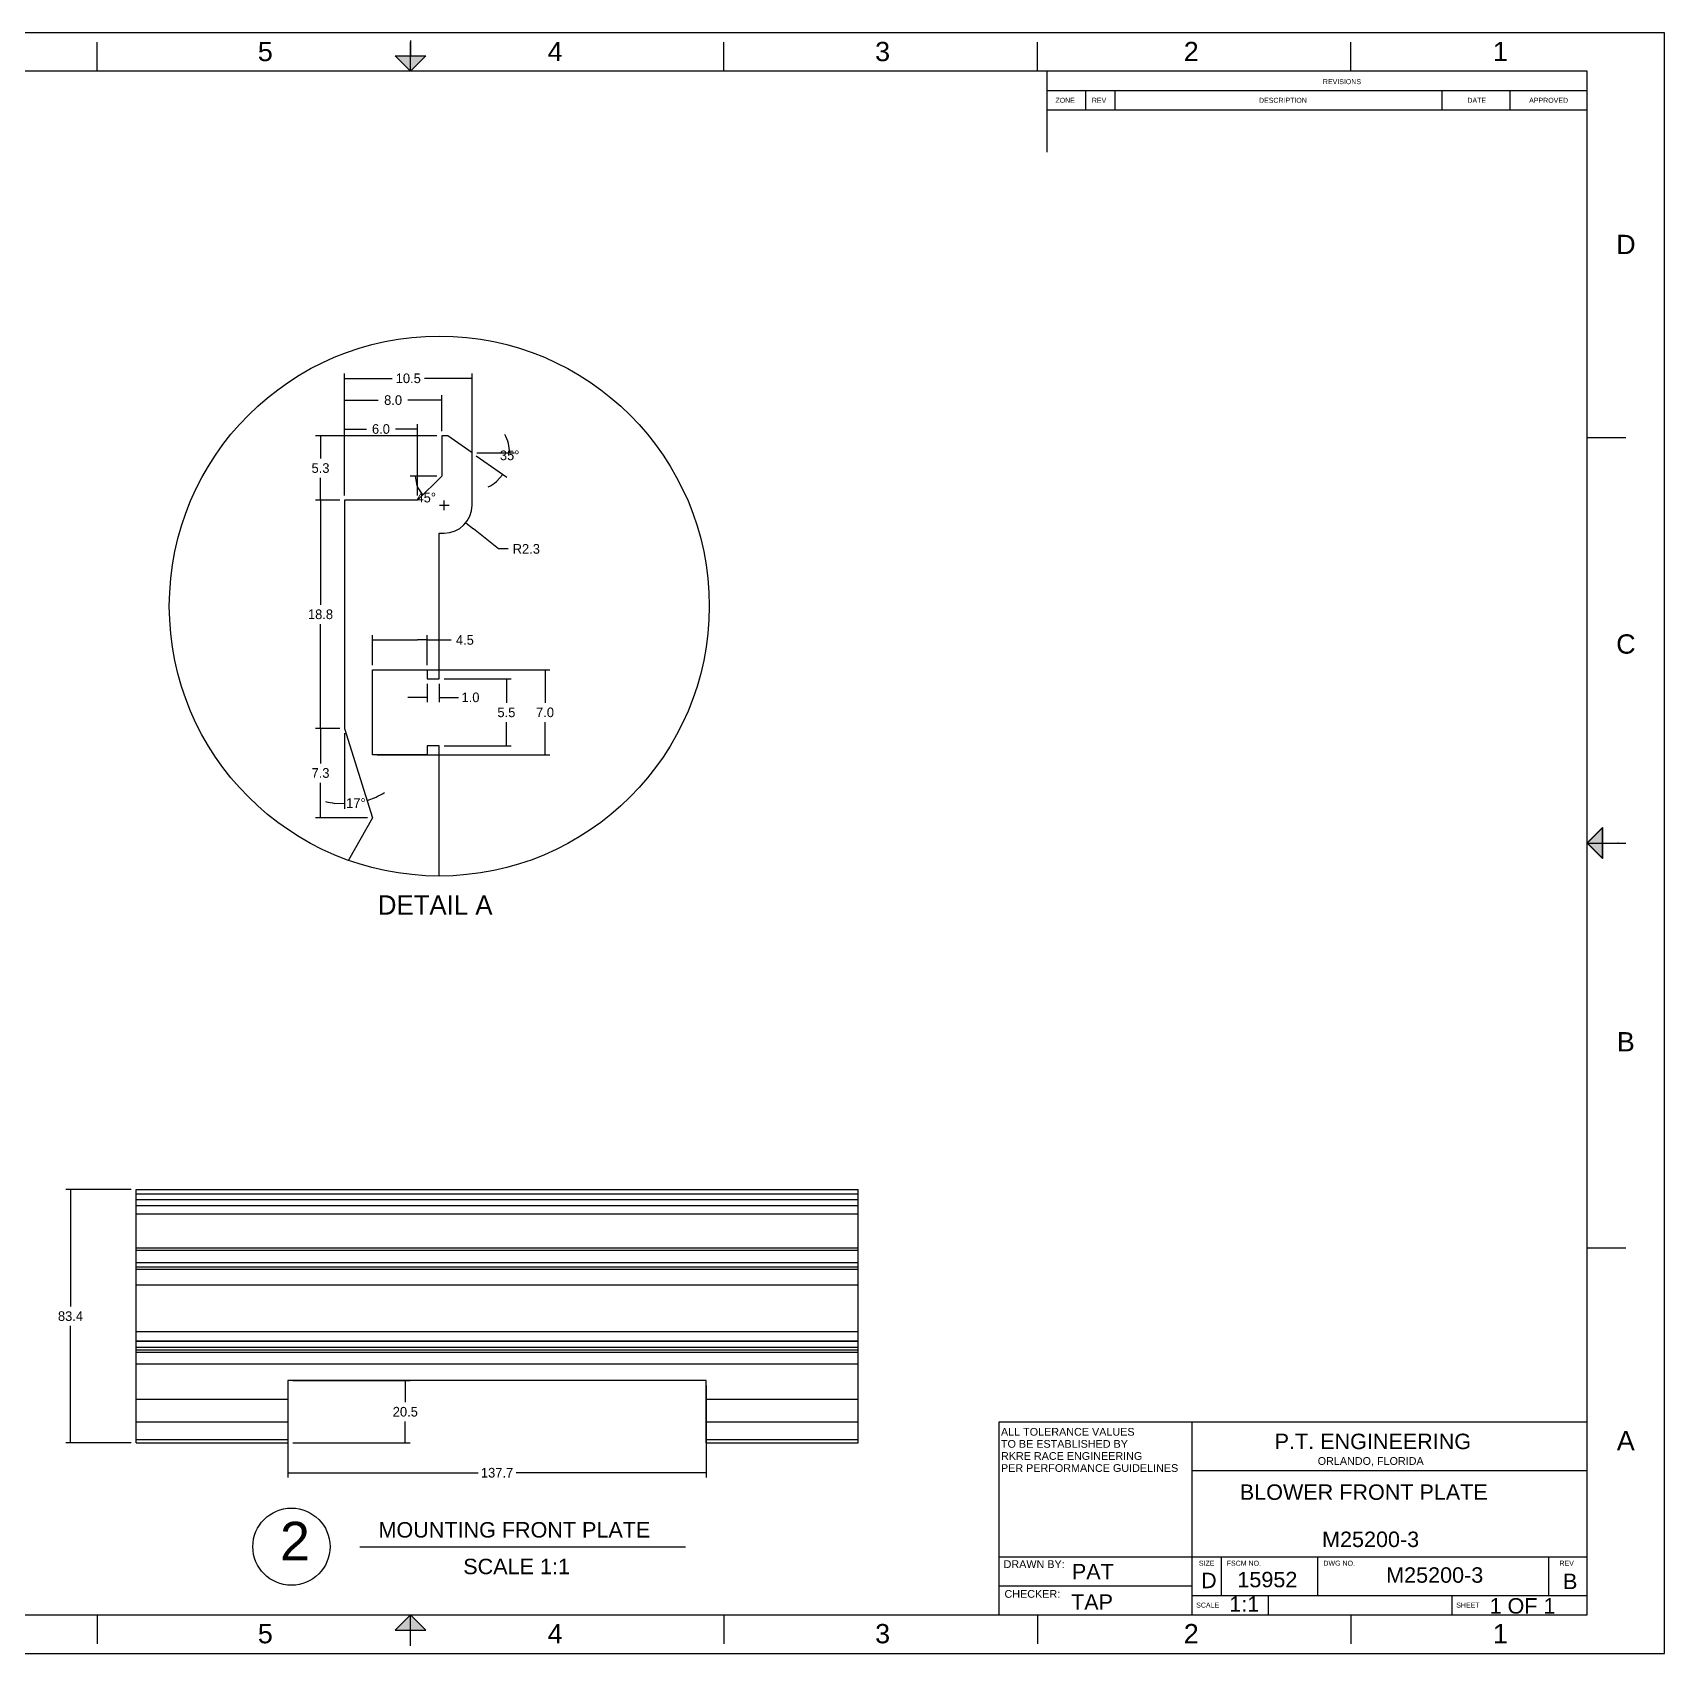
# Model space of a CAD drawing. Header units: millimetres. Extents: x 32 to 857, y 7 to 540.
# Drawn here: x 320 to 857, y 7 to 540 of the extents above; entities that cross this region are included whole.
import ezdxf
from ezdxf.enums import TextEntityAlignment as Align
from ezdxf.lldxf.tags import DXFTag

# ---------------------------------------------------------------- set-up
doc = ezdxf.new("R2010")
doc.units = ezdxf.units.MM
for name, color, linetype in [('DETAIL', 7, 'Continuous'), ('DIMS', 7, 'Continuous'), ('RIGHT', 7, 'Continuous'), ('TITLE_BLOCK', 7, 'Continuous')]:
    doc.layers.add(name, color=color, linetype=linetype)
doc.styles.add('arial_ttf', font='ARIAL.TTF')
doc.styles.add('SEACAD_CountryBlueprint', font='CountryBlueprint')
tags = doc.linetypes.add('CENTER2', pattern=[28.575, 19.05, -3.175, 3.175, -3.175]).pattern_tags.tags
tags[10:11] = [DXFTag(74, 4), DXFTag(75, 0), DXFTag(340, '0'), DXFTag(46, 0.0), DXFTag(50, 0.0), DXFTag(44, 0.0), DXFTag(45, 0.0)]
tags[8:9] = [DXFTag(74, 4), DXFTag(75, 0), DXFTag(340, '0'), DXFTag(46, 0.0), DXFTag(50, 0.0), DXFTag(44, 0.0), DXFTag(45, 0.0)]
tags[6:7] = [DXFTag(74, 4), DXFTag(75, 0), DXFTag(340, '0'), DXFTag(46, 0.0), DXFTag(50, 0.0), DXFTag(44, 0.0), DXFTag(45, 0.0)]
tags[4:5] = [DXFTag(74, 4), DXFTag(75, 0), DXFTag(340, '0'), DXFTag(46, 0.0), DXFTag(50, 0.0), DXFTag(44, 0.0), DXFTag(45, 0.0)]
tags = doc.linetypes.add('HIDDEN2', pattern=[4.7625, 3.175, -1.5875]).pattern_tags.tags
tags[6:7] = [DXFTag(74, 4), DXFTag(75, 0), DXFTag(340, '0'), DXFTag(46, 0.0), DXFTag(50, 0.0), DXFTag(44, 0.0), DXFTag(45, 0.0)]
tags[4:5] = [DXFTag(74, 4), DXFTag(75, 0), DXFTag(340, '0'), DXFTag(46, 0.0), DXFTag(50, 0.0), DXFTag(44, 0.0), DXFTag(45, 0.0)]
doc.dimstyles.new('ANSI', dxfattribs={"dimtxt": 3.175, "dimasz": 3.175, "dimexe": 1.5875, "dimexo": 1.5875, "dimgap": 1.5875, "dimtad": 0, "dimtih": 1, "dimtoh": 1, "dimdec": 1, "dimzin": 4, "dimdsep": 46, "dimtxsty": 'SEACAD_CountryBlueprint', "dimblk1": '_SE_FILLED', "dimblk2": '_SE_FILLED', "dimsah": 1, "dimcen": 1.5875, "dimclrd": 136, "dimclre": 136, "dimclrt": 136, "dimadec": 0, "dimazin": 0, "dimtfac": 1, "dimtdec": 1, "dimtofl": 0, "dimtmove": 0, "dimatfit": 3, "dimfxl": 1, "dimtolj": 1, "dimtzin": 4, "dimarcsym": 0})

# ---------------------------------------------------------------- blocks, each defined once
blk = doc.blocks.new('_SE_FILLED')
at = {"color": 0}
blk.add_line((0, 0), (-1, 0), dxfattribs=at)
blk.add_solid([(0, 0), (-1, -0.1665), (-1, 0.1665), (0, 0)], dxfattribs=at)
blk = doc.blocks.new('*D10')
at = {"layer": 'Defpoints', "color": 0, "linetype": 'Continuous'}
for p in [(404.36, 96.83), (404.36, 76.33), (443.01, 76.33)]:
    blk.add_point(p, dxfattribs=at)
at = {"layer": 'DIMS', "color": 136, "linetype": 'Continuous', "lineweight": -2}
for p, q in [((405.95, 96.83), (444.59, 96.83)), ((443.01, 93.66), (443.01, 89.76)), ((443.01, 79.51), (443.01, 83.41)), ((405.95, 76.33), (444.59, 76.33))]:
    blk.add_line(p, q, dxfattribs=at)
at = {"layer": 'DIMS', "color": 136, "linetype": 'Continuous', "lineweight": -2, "xscale": 3.175, "yscale": 3.175, "zscale": 3.175}
for p, rotation in [((443.01, 96.83), 90), ((443.01, 76.33), 270)]:
    blk.add_blockref('_SE_FILLED', p, dxfattribs=dict(at, rotation=rotation))
at = {"layer": 'DIMS', "color": 136, "linetype": 'Continuous', "lineweight": 25, "insert": (443.01, 86.58), "char_height": 3.175, "attachment_point": 5, "style": 'SEACAD_CountryBlueprint'}
blk.add_mtext('\\A1;\\A1;20.5', dxfattribs=at)
blk = doc.blocks.new('*D11')
at = {"layer": 'Defpoints', "color": 0, "linetype": 'Continuous'}
for p in [(404.36, 96.83), (542.06, 96.83), (404.36, 66.51)]:
    blk.add_point(p, dxfattribs=at)
at = {"layer": 'DIMS', "color": 136, "linetype": 'Continuous', "lineweight": -2}
for p, q in [((404.36, 95.24), (404.36, 64.92)), ((542.06, 95.24), (542.06, 64.92)), ((407.53, 66.51), (466.97, 66.51)), ((538.89, 66.51), (479.45, 66.51))]:
    blk.add_line(p, q, dxfattribs=at)
at = {"layer": 'DIMS', "color": 136, "linetype": 'Continuous', "lineweight": -2, "xscale": 3.175, "yscale": 3.175, "zscale": 3.175, "rotation": 180}
blk.add_blockref('_SE_FILLED', (404.36, 66.51), dxfattribs=at)
at = {"layer": 'DIMS', "color": 136, "linetype": 'Continuous', "lineweight": -2, "xscale": 3.175, "yscale": 3.175, "zscale": 3.175}
blk.add_blockref('_SE_FILLED', (542.06, 66.51), dxfattribs=at)
at = {"layer": 'DIMS', "color": 136, "linetype": 'Continuous', "lineweight": 25, "insert": (473.21, 66.51), "char_height": 3.175, "attachment_point": 5, "style": 'SEACAD_CountryBlueprint'}
blk.add_mtext('\\A1;\\A1;137.7', dxfattribs=at)
blk = doc.blocks.new('*D12')
at = {"layer": 'Defpoints', "color": 0, "linetype": 'Continuous'}
for p in [(450.19, 327.76), (454.19, 327.76), (454.19, 321.7)]:
    blk.add_point(p, dxfattribs=at)
at = {"layer": 'DIMS', "color": 136, "linetype": 'Continuous', "lineweight": -2}
for p, q in [((450.19, 326.17), (450.19, 320.11)), ((454.19, 326.17), (454.19, 320.11)), ((447.02, 321.7), (443.84, 321.7)), ((457.37, 321.7), (460.54, 321.7))]:
    blk.add_line(p, q, dxfattribs=at)
at = {"layer": 'DIMS', "color": 136, "linetype": 'Continuous', "lineweight": -2, "xscale": 3.175, "yscale": 3.175, "zscale": 3.175}
blk.add_blockref('_SE_FILLED', (450.19, 321.7), dxfattribs=at)
at = {"layer": 'DIMS', "color": 136, "linetype": 'Continuous', "lineweight": -2, "xscale": 3.175, "yscale": 3.175, "zscale": 3.175, "rotation": 180}
blk.add_blockref('_SE_FILLED', (454.19, 321.7), dxfattribs=at)
at = {"layer": 'DIMS', "color": 136, "linetype": 'Continuous', "lineweight": 25, "insert": (464.47, 321.7), "char_height": 3.175, "attachment_point": 5, "style": 'SEACAD_CountryBlueprint'}
blk.add_mtext('\\A1;\\A1;1.0', dxfattribs=at)
blk = doc.blocks.new('*D13')
at = {"layer": 'Defpoints', "color": 0, "linetype": 'Continuous'}
for p in [(454.19, 327.76), (454.19, 305.76), (476.28, 305.76)]:
    blk.add_point(p, dxfattribs=at)
at = {"layer": 'DIMS', "color": 136, "linetype": 'Continuous', "lineweight": -2}
for p, q in [((455.78, 327.76), (477.86, 327.76)), ((476.28, 324.59), (476.28, 319.94)), ((476.28, 308.94), (476.28, 313.59)), ((455.78, 305.76), (477.86, 305.76))]:
    blk.add_line(p, q, dxfattribs=at)
at = {"layer": 'DIMS', "color": 136, "linetype": 'Continuous', "lineweight": -2, "xscale": 3.175, "yscale": 3.175, "zscale": 3.175}
for p, rotation in [((476.28, 327.76), 90), ((476.28, 305.76), 270)]:
    blk.add_blockref('_SE_FILLED', p, dxfattribs=dict(at, rotation=rotation))
at = {"layer": 'DIMS', "color": 136, "linetype": 'Continuous', "lineweight": 25, "insert": (476.28, 316.76), "char_height": 3.175, "attachment_point": 5, "style": 'SEACAD_CountryBlueprint'}
blk.add_mtext('\\A1;\\A1;5.5', dxfattribs=at)
blk = doc.blocks.new('*D14')
at = {"layer": 'Defpoints', "color": 0, "linetype": 'Continuous'}
for p in [(432.19, 330.76), (489, 330.76), (432.19, 302.76)]:
    blk.add_point(p, dxfattribs=at)
at = {"layer": 'DIMS', "color": 136, "linetype": 'Continuous', "lineweight": -2}
for p, q in [((433.78, 330.76), (490.58, 330.76)), ((489, 327.59), (489, 319.94)), ((489, 305.94), (489, 313.59)), ((433.78, 302.76), (490.58, 302.76))]:
    blk.add_line(p, q, dxfattribs=at)
at = {"layer": 'DIMS', "color": 136, "linetype": 'Continuous', "lineweight": -2, "xscale": 3.175, "yscale": 3.175, "zscale": 3.175}
for p, rotation in [((489, 330.76), 90), ((489, 302.76), 270)]:
    blk.add_blockref('_SE_FILLED', p, dxfattribs=dict(at, rotation=rotation))
at = {"layer": 'DIMS', "color": 136, "linetype": 'Continuous', "lineweight": 25, "insert": (489, 316.76), "char_height": 3.175, "attachment_point": 5, "style": 'SEACAD_CountryBlueprint'}
blk.add_mtext('\\A1;\\A1;7.0', dxfattribs=at)
blk = doc.blocks.new('*D15')
at = {"layer": 'Defpoints', "color": 0, "linetype": 'Continuous'}
for p in [(450.19, 340.59), (432.19, 330.76), (450.19, 330.76)]:
    blk.add_point(p, dxfattribs=at)
at = {"layer": 'DIMS', "color": 136, "linetype": 'Continuous', "lineweight": -2}
for p, q in [((432.19, 332.35), (432.19, 342.18)), ((435.37, 340.59), (447.02, 340.59)), ((450.19, 332.35), (450.19, 342.18)), ((450.19, 340.59), (458.06, 340.59))]:
    blk.add_line(p, q, dxfattribs=at)
at = {"layer": 'DIMS', "color": 136, "linetype": 'Continuous', "lineweight": -2, "xscale": 3.175, "yscale": 3.175, "zscale": 3.175, "rotation": 180}
blk.add_blockref('_SE_FILLED', (432.19, 340.59), dxfattribs=at)
at = {"layer": 'DIMS', "color": 136, "linetype": 'Continuous', "lineweight": -2, "xscale": 3.175, "yscale": 3.175, "zscale": 3.175}
blk.add_blockref('_SE_FILLED', (450.19, 340.59), dxfattribs=at)
at = {"layer": 'DIMS', "color": 136, "linetype": 'Continuous', "lineweight": 25, "insert": (462.62, 340.59), "char_height": 3.175, "attachment_point": 5, "style": 'SEACAD_CountryBlueprint'}
blk.add_mtext('\\A1;\\A1;4.5', dxfattribs=at)
blk = doc.blocks.new('*D16')
at = {"layer": 'Defpoints', "color": 0, "linetype": 'Continuous'}
for p in [(455.81, 384.94), (462.96, 379.18)]:
    blk.add_point(p, dxfattribs=at)
at = {"layer": 'DIMS', "color": 136, "linetype": 'Continuous', "lineweight": -2}
for p, q in [((454.22, 384.94), (457.4, 384.94)), ((455.81, 383.36), (455.81, 386.53)), ((473.65, 370.55), (465.43, 377.19)), ((476.83, 370.55), (473.65, 370.55))]:
    blk.add_line(p, q, dxfattribs=at)
at = {"layer": 'DIMS', "color": 136, "linetype": 'Continuous', "lineweight": -2, "xscale": 3.175, "yscale": 3.175, "zscale": 3.175, "rotation": 141.1037904021445}
blk.add_blockref('_SE_FILLED', (462.96, 379.18), dxfattribs=at)
at = {"layer": 'DIMS', "color": 136, "linetype": 'Continuous', "lineweight": 25, "insert": (482.84, 370.55), "char_height": 3.175, "attachment_point": 5, "style": 'SEACAD_CountryBlueprint'}
blk.add_mtext('\\A1;\\A1;R2.3', dxfattribs=at)
blk = doc.blocks.new('*D17')
at = {"layer": 'Defpoints', "color": 0, "linetype": 'Continuous'}
for p in [(446.53, 392.29), (454.99, 394.56), (454.99, 394.56), (455, 394.56), (446.99, 386.56)]:
    blk.add_point(p, dxfattribs=at)
at = {"layer": 'DIMS', "color": 136, "linetype": 'Continuous', "lineweight": -2}
blk.add_line((453.41, 394.56), (444.65, 394.56), dxfattribs=at)
blk.add_arc((454.99, 394.56), 8.76, 200.8813, 204.1187, dxfattribs=at)
at = {"layer": 'DIMS', "color": 136, "linetype": 'Continuous', "lineweight": -2, "xscale": 3.175, "yscale": 3.175, "zscale": 3.175}
for p, rotation in [((446.23, 394.56), 100.4406489487124), ((448.8, 388.37), 304.5593510514116)]:
    blk.add_blockref('_SE_FILLED', p, dxfattribs=dict(at, rotation=rotation))
at = {"layer": 'DIMS', "color": 136, "linetype": 'Continuous', "lineweight": 25, "insert": (449.9, 387.43), "char_height": 3.175, "attachment_point": 5, "style": 'SEACAD_CountryBlueprint'}
blk.add_mtext('\\A1;\\A1;45°', dxfattribs=at)
blk = doc.blocks.new('*D18')
at = {"layer": 'Defpoints', "color": 0, "linetype": 'Continuous'}
for p in [(456.99, 407.76), (464.99, 402.16), (464.99, 402.16), (465, 402.16), (476.36, 397.26)]:
    blk.add_point(p, dxfattribs=at)
at = {"layer": 'DIMS', "color": 136, "linetype": 'Continuous', "lineweight": -2}
for p, q in [((466.29, 401.25), (476.44, 394.15)), ((466.59, 402.16), (478.96, 402.16))]:
    blk.add_line(p, q, dxfattribs=at)
for start, end in [(14.7337, 29.4674), (295.5326, 310.2663)]:
    blk.add_arc((464.99, 402.16), 12.38, start, end, dxfattribs=at)
at = {"layer": 'DIMS', "color": 136, "linetype": 'Continuous', "lineweight": -2, "xscale": 3.175, "yscale": 3.175, "zscale": 3.175}
for p, rotation in [((477.37, 402.16), 277.3668416689135), ((475.14, 395.06), 47.63315833100693)]:
    blk.add_blockref('_SE_FILLED', p, dxfattribs=dict(at, rotation=rotation))
at = {"layer": 'DIMS', "color": 136, "linetype": 'Continuous', "lineweight": 25, "insert": (477.35, 401.34), "char_height": 3.175, "attachment_point": 5, "style": 'SEACAD_CountryBlueprint'}
blk.add_mtext('\\A1;\\A1;35°', dxfattribs=at)
blk = doc.blocks.new('*D19')
at = {"layer": 'Defpoints', "color": 0, "linetype": 'Continuous'}
for p in [(464.99, 426.7), (464.99, 393.55), (422.99, 386.56)]:
    blk.add_point(p, dxfattribs=at)
at = {"layer": 'DIMS', "color": 136, "linetype": 'Continuous', "lineweight": -2}
for p, q in [((422.99, 388.15), (422.99, 428.29)), ((426.17, 426.7), (438.7, 426.7)), ((461.82, 426.7), (449.29, 426.7)), ((464.99, 395.14), (464.99, 428.29))]:
    blk.add_line(p, q, dxfattribs=at)
at = {"layer": 'DIMS', "color": 136, "linetype": 'Continuous', "lineweight": -2, "xscale": 3.175, "yscale": 3.175, "zscale": 3.175, "rotation": 180}
blk.add_blockref('_SE_FILLED', (422.99, 426.7), dxfattribs=at)
at = {"layer": 'DIMS', "color": 136, "linetype": 'Continuous', "lineweight": -2, "xscale": 3.175, "yscale": 3.175, "zscale": 3.175}
blk.add_blockref('_SE_FILLED', (464.99, 426.7), dxfattribs=at)
at = {"layer": 'DIMS', "color": 136, "linetype": 'Continuous', "lineweight": 25, "insert": (443.99, 426.7), "char_height": 3.175, "attachment_point": 5, "style": 'SEACAD_CountryBlueprint'}
blk.add_mtext('\\A1;\\A1;10.5', dxfattribs=at)
blk = doc.blocks.new('*D20')
at = {"layer": 'Defpoints', "color": 0, "linetype": 'Continuous'}
for p in [(422.99, 410.01), (422.99, 386.56), (446.99, 386.56)]:
    blk.add_point(p, dxfattribs=at)
at = {"layer": 'DIMS', "color": 136, "linetype": 'Continuous', "lineweight": -2}
for p, q in [((422.99, 388.15), (422.99, 411.6)), ((426.17, 410.01), (430.25, 410.01)), ((443.82, 410.01), (439.74, 410.01)), ((446.99, 388.15), (446.99, 411.6))]:
    blk.add_line(p, q, dxfattribs=at)
at = {"layer": 'DIMS', "color": 136, "linetype": 'Continuous', "lineweight": -2, "xscale": 3.175, "yscale": 3.175, "zscale": 3.175, "rotation": 180}
blk.add_blockref('_SE_FILLED', (422.99, 410.01), dxfattribs=at)
at = {"layer": 'DIMS', "color": 136, "linetype": 'Continuous', "lineweight": -2, "xscale": 3.175, "yscale": 3.175, "zscale": 3.175}
blk.add_blockref('_SE_FILLED', (446.99, 410.01), dxfattribs=at)
at = {"layer": 'DIMS', "color": 136, "linetype": 'Continuous', "lineweight": 25, "insert": (434.99, 410.01), "char_height": 3.175, "attachment_point": 5, "style": 'SEACAD_CountryBlueprint'}
blk.add_mtext('\\A1;\\A1;6.0', dxfattribs=at)
blk = doc.blocks.new('*D21')
at = {"layer": 'Defpoints', "color": 0, "linetype": 'Continuous'}
for p in [(454.99, 419.53), (454.99, 407.76), (422.99, 386.56)]:
    blk.add_point(p, dxfattribs=at)
at = {"layer": 'DIMS', "color": 136, "linetype": 'Continuous', "lineweight": -2}
for p, q in [((422.99, 388.15), (422.99, 421.12)), ((426.17, 419.53), (434.12, 419.53)), ((451.82, 419.53), (443.86, 419.53)), ((454.99, 409.35), (454.99, 421.12))]:
    blk.add_line(p, q, dxfattribs=at)
at = {"layer": 'DIMS', "color": 136, "linetype": 'Continuous', "lineweight": -2, "xscale": 3.175, "yscale": 3.175, "zscale": 3.175, "rotation": 180}
blk.add_blockref('_SE_FILLED', (422.99, 419.53), dxfattribs=at)
at = {"layer": 'DIMS', "color": 136, "linetype": 'Continuous', "lineweight": -2, "xscale": 3.175, "yscale": 3.175, "zscale": 3.175}
blk.add_blockref('_SE_FILLED', (454.99, 419.53), dxfattribs=at)
at = {"layer": 'DIMS', "color": 136, "linetype": 'Continuous', "lineweight": 25, "insert": (438.99, 419.53), "char_height": 3.175, "attachment_point": 5, "style": 'SEACAD_CountryBlueprint'}
blk.add_mtext('\\A1;\\A1;8.0', dxfattribs=at)
blk = doc.blocks.new('*D22')
at = {"layer": 'Defpoints', "color": 0, "linetype": 'Continuous'}
for p in [(415.09, 407.76), (454.99, 407.76), (422.99, 386.56)]:
    blk.add_point(p, dxfattribs=at)
at = {"layer": 'DIMS', "color": 136, "linetype": 'Continuous', "lineweight": -2}
for p, q in [((453.41, 407.76), (413.5, 407.76)), ((415.09, 404.59), (415.09, 400.34)), ((415.09, 389.74), (415.09, 393.99)), ((421.41, 386.56), (413.5, 386.56))]:
    blk.add_line(p, q, dxfattribs=at)
at = {"layer": 'DIMS', "color": 136, "linetype": 'Continuous', "lineweight": -2, "xscale": 3.175, "yscale": 3.175, "zscale": 3.175}
for p, rotation in [((415.09, 407.76), 90), ((415.09, 386.56), 270)]:
    blk.add_blockref('_SE_FILLED', p, dxfattribs=dict(at, rotation=rotation))
at = {"layer": 'DIMS', "color": 136, "linetype": 'Continuous', "lineweight": 25, "insert": (415.09, 397.16), "char_height": 3.175, "attachment_point": 5, "style": 'SEACAD_CountryBlueprint'}
blk.add_mtext('\\A1;\\A1;5.3', dxfattribs=at)
blk = doc.blocks.new('*D23')
at = {"layer": 'Defpoints', "color": 0, "linetype": 'Continuous'}
for p in [(422.99, 386.56), (415.09, 311.49), (422.99, 311.49)]:
    blk.add_point(p, dxfattribs=at)
at = {"layer": 'DIMS', "color": 136, "linetype": 'Continuous', "lineweight": -2}
for p, q in [((421.41, 386.56), (413.5, 386.56)), ((415.09, 383.39), (415.09, 352.2)), ((415.09, 314.66), (415.09, 345.85)), ((421.41, 311.49), (413.5, 311.49))]:
    blk.add_line(p, q, dxfattribs=at)
at = {"layer": 'DIMS', "color": 136, "linetype": 'Continuous', "lineweight": -2, "xscale": 3.175, "yscale": 3.175, "zscale": 3.175}
for p, rotation in [((415.09, 386.56), 90), ((415.09, 311.49), 270)]:
    blk.add_blockref('_SE_FILLED', p, dxfattribs=dict(at, rotation=rotation))
at = {"layer": 'DIMS', "color": 136, "linetype": 'Continuous', "lineweight": 25, "insert": (415.09, 349.03), "char_height": 3.175, "attachment_point": 5, "style": 'SEACAD_CountryBlueprint'}
blk.add_mtext('\\A1;\\A1;18.8', dxfattribs=at)
blk = doc.blocks.new('*D24')
at = {"layer": 'Defpoints', "color": 0, "linetype": 'Continuous'}
for p in [(422.99, 311.49), (415.09, 282.11), (432.19, 282.11)]:
    blk.add_point(p, dxfattribs=at)
at = {"layer": 'DIMS', "color": 136, "linetype": 'Continuous', "lineweight": -2}
for p, q in [((421.41, 311.49), (413.5, 311.49)), ((415.09, 308.31), (415.09, 299.98)), ((415.09, 285.29), (415.09, 293.63)), ((430.61, 282.11), (413.5, 282.11))]:
    blk.add_line(p, q, dxfattribs=at)
at = {"layer": 'DIMS', "color": 136, "linetype": 'Continuous', "lineweight": -2, "xscale": 3.175, "yscale": 3.175, "zscale": 3.175}
for p, rotation in [((415.09, 311.49), 90), ((415.09, 282.11), 270)]:
    blk.add_blockref('_SE_FILLED', p, dxfattribs=dict(at, rotation=rotation))
at = {"layer": 'DIMS', "color": 136, "linetype": 'Continuous', "lineweight": 25, "insert": (415.09, 296.8), "char_height": 3.175, "attachment_point": 5, "style": 'SEACAD_CountryBlueprint'}
blk.add_mtext('\\A1;\\A1;7.3', dxfattribs=at)
blk = doc.blocks.new('*D25')
at = {"layer": 'Defpoints', "color": 0, "linetype": 'Continuous'}
for p in [(422.99, 311.5), (422.99, 311.49), (422.99, 311.49), (425.5, 286.76), (432.19, 282.11)]:
    blk.add_point(p, dxfattribs=at)
at = {"layer": 'DIMS', "color": 136, "linetype": 'Continuous', "lineweight": -2}
blk.add_line((422.99, 309.9), (422.99, 285.04), dxfattribs=at)
for start, end in [(294.7119, 302.0349), (255.3541, 262.677)]:
    blk.add_arc((422.99, 311.49), 24.86, start, end, dxfattribs=at)
at = {"layer": 'DIMS', "color": 136, "linetype": 'Continuous', "lineweight": -2, "xscale": 3.175, "yscale": 3.175, "zscale": 3.175}
for p, rotation in [((422.99, 286.63), 356.3385187792425), ((430.42, 287.77), 201.0504188552767)]:
    blk.add_blockref('_SE_FILLED', p, dxfattribs=dict(at, rotation=rotation))
at = {"layer": 'DIMS', "color": 136, "linetype": 'Continuous', "lineweight": 25, "insert": (426.75, 286.92), "char_height": 3.175, "attachment_point": 5, "style": 'SEACAD_CountryBlueprint'}
blk.add_mtext('\\A1;\\A1;17°', dxfattribs=at)
blk = doc.blocks.new('*D27')
at = {"layer": 'Defpoints', "color": 0, "linetype": 'Continuous'}
for p in [(332.8, 159.76), (354.36, 159.76), (354.36, 76.33)]:
    blk.add_point(p, dxfattribs=at)
at = {"layer": 'DIMS', "color": 136, "linetype": 'Continuous', "lineweight": -2}
for p, q in [((352.77, 159.76), (331.21, 159.76)), ((332.8, 156.59), (332.8, 121.22)), ((332.8, 79.51), (332.8, 114.87)), ((352.77, 76.33), (331.21, 76.33))]:
    blk.add_line(p, q, dxfattribs=at)
at = {"layer": 'DIMS', "color": 136, "linetype": 'Continuous', "lineweight": -2, "xscale": 3.175, "yscale": 3.175, "zscale": 3.175}
for p, rotation in [((332.8, 159.76), 90), ((332.8, 76.33), 270)]:
    blk.add_blockref('_SE_FILLED', p, dxfattribs=dict(at, rotation=rotation))
at = {"layer": 'DIMS', "color": 136, "linetype": 'Continuous', "lineweight": 25, "insert": (332.8, 118.05), "char_height": 3.175, "attachment_point": 5, "style": 'SEACAD_CountryBlueprint'}
blk.add_mtext('\\A1;\\A1;83.4', dxfattribs=at)
blk = doc.blocks.new('SE16')
at = {"layer": 'TITLE_BLOCK', "color": 7, "linetype": 'Continuous'}
for p, q in [((32.943, 21.57), (0.443, 21.57)), ((32.943, 0.57), (32.943, 21.57)), ((12.63, 21.07), (12.63, 21.445)), ((16.693, 21.47), (16.693, 21.27)), ((16.693, 21.07), (16.693, 21.445)), ((20.755, 21.07), (20.755, 21.445)), ((24.818, 21.07), (24.818, 21.445)), ((28.88, 21.07), (28.88, 21.445)), ((32.943, 21.07), (32.943, 21.445)), ((31.943, 21.07), (1.443, 21.07)), ((24.943, 20.023), (24.943, 21.07)), ((31.943, 1.07), (31.943, 21.07)), ((24.943, 20.82), (31.943, 20.82)), ((25.443, 20.57), (25.443, 20.82)), ((25.823, 20.57), (25.823, 20.82)), ((30.063, 20.57), (30.063, 20.82)), ((30.943, 20.57), (30.943, 20.82)), ((24.943, 20.57), (31.943, 20.57)), ((32.443, 16.32), (31.943, 16.32)), ((31.943, 11.07), (32.443, 11.07)), ((32.443, 5.82), (31.943, 5.82)), ((24.323, 3.57), (31.943, 3.57)), ((24.323, 1.07), (24.323, 3.57)), ((26.823, 1.07), (26.823, 3.57)), ((26.823, 2.94), (31.943, 2.94)), ((24.323, 1.82), (31.943, 1.82)), ((27.203, 1.32), (27.203, 1.82)), ((28.453, 1.32), (28.453, 1.82)), ((31.443, 1.32), (31.443, 1.82)), ((24.323, 1.445), (26.823, 1.445)), ((26.823, 1.32), (31.943, 1.32)), ((27.813, 1.07), (27.813, 1.32)), ((30.193, 1.07), (30.193, 1.32)), ((1.443, 1.07), (31.943, 1.07)), ((12.63, 1.07), (12.63, 0.695)), ((16.693, 0.695), (16.693, 1.07)), ((20.755, 1.07), (20.755, 0.695)), ((24.818, 1.07), (24.818, 0.695)), ((28.88, 1.07), (28.88, 0.695)), ((32.943, 0.695), (32.943, 1.07)), ((16.693, 0.67), (16.693, 0.87)), ((0.443, 0.57), (32.943, 0.57))]:
    blk.add_line(p, q, dxfattribs=at)
for points in [[(16.493, 21.27), (16.893, 21.27), (16.693, 21.07), (16.493, 21.27)], [(32.143, 10.87), (32.143, 11.27), (31.943, 11.07), (32.143, 10.87)], [(16.493, 0.87), (16.893, 0.87), (16.693, 1.07), (16.493, 0.87)]]:
    blk.add_lwpolyline(points, close=True, dxfattribs=at)
blk.add_point((32.343, 11.07), dxfattribs=at)
at = {"layer": 'TITLE_BLOCK', "color": 7, "linetype": 'Continuous', "style": 'arial_ttf'}
for s, height, p in [('5', 0.25, (14.714, 21.451)), ('4', 0.25, (18.47, 21.451)), ('3', 0.25, (22.714, 21.451)), ('2', 0.25, (26.714, 21.451)), ('1', 0.25, (30.72, 21.451)), ('REVISIONS', 0.065, (28.517, 20.968)), ('ZONE', 0.065, (25.051, 20.726)), ('REV', 0.065, (25.523, 20.726)), ('DESCRIPTION', 0.065, (27.689, 20.726)), ('DATE', 0.065, (30.39, 20.726)), ('APPROVED', 0.065, (31.19, 20.726)), ('D', 0.25, (32.318, 18.951)), ('C', 0.25, (32.318, 13.774)), ('B', 0.25, (32.326, 8.62)), ('A', 0.25, (32.326, 3.451)), ('SIZE', 0.065, (26.91, 1.771)), ('FSCM NO.', 0.065, (27.271, 1.771)), ('DWG NO.', 0.065, (28.524, 1.771)), ('REV', 0.065, (31.583, 1.771)), ('SCALE', 0.065, (26.875, 1.228)), ('SHEET', 0.065, (30.245, 1.228)), ('5', 0.25, (14.714, 0.951)), ('4', 0.25, (18.47, 0.951)), ('3', 0.25, (22.714, 0.951)), ('2', 0.25, (26.714, 0.951)), ('1', 0.25, (30.72, 0.951))]:
    blk.add_text(s, height=height, dxfattribs=at).set_placement(p, align=Align.TOP_LEFT)

msp = doc.modelspace()

# ---------------------------------------------------------------- hatches: boundary and pattern name
at = {"layer": 'TITLE_BLOCK', "linetype": 'Continuous'}
for points in [[(439.63, 532.86), (449.79, 532.86), (444.71, 527.78)], [(837.14, 268.7), (837.14, 278.86), (832.06, 273.78)], [(439.63, 14.7), (449.79, 14.7), (444.71, 19.78)]]:
    msp.add_hatch(color=7, dxfattribs=at).paths.add_polyline_path(points)

# ---------------------------------------------------------------- linework, layer by layer
at = {"layer": 'DETAIL', "color": 7, "linetype": 'Continuous'}
for p, q in [((456.99, 407.76), (454.99, 407.76)), ((454.99, 407.76), (454.99, 394.56)), ((464.99, 402.16), (456.99, 407.76)), ((464.99, 384.94), (464.99, 402.16)), ((454.99, 394.56), (446.99, 386.56)), ((446.99, 386.56), (422.99, 386.56)), ((422.99, 386.56), (422.99, 311.49)), ((454.19, 327.76), (454.19, 375.76)), ((454.19, 375.76), (455.81, 375.76)), ((432.19, 302.76), (432.19, 330.76)), ((432.19, 330.76), (450.19, 330.76)), ((450.19, 330.76), (450.19, 327.76)), ((450.19, 327.76), (454.19, 327.76)), ((422.99, 311.49), (432.19, 282.11)), ((450.19, 302.76), (432.19, 302.76)), ((454.19, 305.76), (450.19, 305.76)), ((450.19, 305.76), (450.19, 302.76)), ((454.19, 262.9), (454.19, 305.76)), ((432.19, 282.11), (424.29, 268.08))]:
    msp.add_line(p, q, dxfattribs=at)
at = {"layer": 'DETAIL', "color": 7, "linetype": 'CENTER2'}
msp.add_circle((454.19, 351.76), 88.86, dxfattribs=at)
at = {"layer": 'DETAIL', "color": 7, "linetype": 'Continuous'}
msp.add_arc((455.81, 384.94), 9.18, 270, 0, dxfattribs=at)
at = {"layer": 'RIGHT', "color": 7, "linetype": 'Continuous'}
for p, q in [((354.36, 158.36), (354.36, 159.76)), ((354.36, 159.76), (592.06, 159.76)), ((354.36, 154.06), (354.36, 158.36)), ((354.36, 158.36), (592.06, 158.36)), ((592.06, 158.36), (592.06, 159.76)), ((592.06, 154.06), (592.06, 158.36)), ((354.36, 151.76), (354.36, 154.06)), ((354.36, 139.76), (354.36, 151.76)), ((354.36, 151.76), (592.06, 151.76)), ((592.06, 151.76), (592.06, 154.06)), ((592.06, 139.76), (592.06, 151.76)), ((354.36, 134.26), (354.36, 139.76)), ((354.36, 139.76), (592.06, 139.76)), ((592.06, 134.26), (592.06, 139.76)), ((354.36, 109.86), (354.36, 134.26)), ((354.36, 134.26), (592.06, 134.26)), ((592.06, 109.86), (592.06, 134.26)), ((354.36, 108.54), (354.36, 109.86)), ((354.36, 109.86), (592.06, 109.86)), ((354.36, 108.23), (354.36, 108.54)), ((354.36, 107.86), (354.36, 108.23)), ((354.36, 106.68), (354.36, 107.86)), ((354.36, 107.86), (592.06, 107.86)), ((592.06, 108.54), (592.06, 109.86)), ((592.06, 108.23), (592.06, 108.54)), ((592.06, 107.86), (592.06, 108.23)), ((592.06, 106.68), (592.06, 107.86)), ((354.36, 106.26), (354.36, 106.68)), ((354.36, 102.38), (354.36, 106.26)), ((354.36, 106.26), (592.06, 106.26)), ((354.36, 83.28), (354.36, 102.38)), ((354.36, 102.38), (592.06, 102.38)), ((592.06, 106.26), (592.06, 106.68)), ((592.06, 102.38), (592.06, 106.26)), ((592.06, 83.28), (592.06, 102.38)), ((542.06, 96.83), (404.36, 96.83)), ((404.36, 96.83), (404.36, 83.28)), ((542.06, 83.28), (542.06, 96.83)), ((354.36, 76.33), (354.36, 83.28)), ((354.36, 83.28), (404.36, 83.28)), ((404.36, 83.28), (404.36, 76.33)), ((542.06, 83.28), (592.06, 83.28)), ((542.06, 76.33), (542.06, 83.28)), ((592.06, 76.33), (592.06, 83.28)), ((354.36, 76.33), (404.36, 76.33)), ((542.06, 76.33), (592.06, 76.33))]:
    msp.add_line(p, q, dxfattribs=at)
at = {"layer": 'RIGHT', "color": 7, "linetype": 'HIDDEN2'}
for p, q in [((354.36, 156.46), (592.06, 156.46)), ((354.36, 154.46), (592.06, 154.46)), ((354.36, 140.51), (592.06, 140.51)), ((354.36, 135.69), (592.06, 135.69)), ((354.36, 133.51), (592.06, 133.51)), ((354.36, 128.35), (592.06, 128.35)), ((354.36, 112.99), (592.06, 112.99)), ((354.36, 109.96), (592.06, 109.96)), ((354.36, 107), (592.06, 107)), ((354.36, 90.74), (404.36, 90.74)), ((542.06, 90.74), (592.06, 90.74)), ((354.36, 83.28), (404.36, 83.28)), ((542.06, 83.28), (592.06, 83.28)), ((354.36, 77.46), (404.36, 77.46)), ((542.06, 77.46), (592.06, 77.46))]:
    msp.add_line(p, q, dxfattribs=at)
at = {"layer": 'TITLE_BLOCK', "color": 7, "linetype": 'Continuous'}
msp.add_line((428.03, 42.19), (535.23, 42.19), dxfattribs=at)
for points in [[(439.63, 532.86), (449.79, 532.86), (444.71, 527.78), (439.63, 532.86)], [(439.63, 532.86), (449.79, 532.86), (444.71, 527.78), (439.63, 532.86)], [(439.63, 532.86), (449.79, 532.86), (444.71, 527.78), (439.63, 532.86)], [(439.63, 532.86), (449.79, 532.86), (444.71, 527.78), (439.63, 532.86)], [(837.14, 268.7), (837.14, 278.86), (832.06, 273.78), (837.14, 268.7)], [(837.14, 268.7), (837.14, 278.86), (832.06, 273.78), (837.14, 268.7)], [(837.14, 268.7), (837.14, 278.86), (832.06, 273.78), (837.14, 268.7)], [(837.14, 268.7), (837.14, 278.86), (832.06, 273.78), (837.14, 268.7)], [(439.63, 14.7), (449.79, 14.7), (444.71, 19.78), (439.63, 14.7)], [(439.63, 14.7), (449.79, 14.7), (444.71, 19.78), (439.63, 14.7)], [(439.63, 14.7), (449.79, 14.7), (444.71, 19.78), (439.63, 14.7)], [(439.63, 14.7), (449.79, 14.7), (444.71, 19.78), (439.63, 14.7)]]:
    msp.add_lwpolyline(points, close=True, dxfattribs=at)
msp.add_circle((405.52, 42.19), 12.7, dxfattribs=at)

# ---------------------------------------------------------------- block references
at = {"layer": 'TITLE_BLOCK', "color": 0, "xscale": 25.40000000000003, "yscale": 25.40000000000004, "zscale": 25.40000000000003}
msp.add_blockref('SE16', (20.72, -7.41), dxfattribs=at)

# ---------------------------------------------------------------- texts
at = {"layer": 'DETAIL', "color": 7, "linetype": 'Continuous', "style": 'SEACAD_CountryBlueprint'}
msp.add_text('DETAIL A', height=6.35, dxfattribs=at).set_placement((433.97, 256.55), align=Align.TOP_LEFT)
at = {"layer": 'TITLE_BLOCK', "color": 7, "linetype": 'Continuous', "style": 'arial_ttf'}
for s, height, p in [('ALL TOLERANCE VALUES', 2.54, (639.08, 81.26)), ('TO BE ESTABLISHED BY', 2.54, (639.08, 77.29)), ('P.T. ENGINEERING', 5.08, (729.17, 79.38)), ('RKRE RACE ENGINEERING', 2.54, (639.08, 73.31)), ('ORLANDO, FLORIDA', 2.54, (743.34, 71.66)), ('PER PERFORMANCE GUIDELINES', 2.54, (639.08, 69.34)), ('BLOWER FRONT PLATE', 5.08, (717.71, 62.69)), ('2', 12.7, (401.75, 50.37)), ('MOUNTING FRONT PLATE', 5.08, (434.18, 50.28)), ('M25200-3', 5.08, (744.78, 47.15)), ('SCALE 1:1', 5.08, (462.08, 38.22)), ('DRAWN BY:', 2.54, (639.95, 37.71)), ('PAT', 5.08, (662.43, 36.52)), ('D', 5.08, (704.96, 33.61)), ('15952', 5.08, (716.91, 33.91)), ('M25200-3', 5.08, (765.88, 35.4)), ('B', 5.08, (824.1, 33.31)), ('CHECKER:', 2.54, (640.24, 27.92)), ('TAP', 5.08, (662.16, 26.5)), ('1:1', 5.08, (714.22, 25.85)), ('1 OF 1', 5.08, (799.92, 25.25))]:
    msp.add_text(s, height=height, dxfattribs=at).set_placement(p, align=Align.TOP_LEFT)

# ---------------------------------------------------------------- dimensions: what is measured, and where the dimension line sits
at = {"layer": 'DIMS', "color": 136, "linetype": 'Continuous', "lineweight": 25}
for base, p1, p2, picture, middle in [((464.99, 426.7), (422.99, 386.56), (464.99, 393.55), '*D19', (443.99, 426.7)), ((454.99, 419.53), (422.99, 386.56), (454.99, 407.76), '*D21', (438.99, 419.53)), ((422.99, 410.01), (446.99, 386.56), (422.99, 386.56), '*D20', (434.99, 410.01))]:
    dim = msp.add_linear_dim(base=base, p1=p1, p2=p2, text='\\A1;<>', dimstyle='ANSI', override={"dimlfac": 0.25}, dxfattribs=at)
    dim.commit()
    dim.dimension.update_dxf_attribs({"geometry": picture, "text_midpoint": middle, "dimtype": 160})
for base, line1, line2, picture, middle in [((476.36, 397.26), ((464.99, 402.16), (465, 402.16)), ((464.99, 402.16), (456.99, 407.76)), '*D18', (477.35, 401.34)), ((446.53, 392.29), ((454.99, 394.56), (455, 394.56)), ((454.99, 394.56), (446.99, 386.56)), '*D17', (449.9, 387.43)), ((425.5, 286.76), ((422.99, 311.49), (422.99, 311.5)), ((422.99, 311.49), (432.19, 282.11)), '*D25', (426.75, 286.92))]:
    dim = msp.add_angular_dim_2l(base=base, line1=line1, line2=line2, text='\\A1;<>', dimstyle='ANSI', override={"dimlfac": 0.25}, dxfattribs=at)
    dim.commit()
    dim.dimension.update_dxf_attribs({"geometry": picture, "text_midpoint": middle, "dimtype": 162})
for base, p1, p2, angle, picture, middle, dimtype in [((415.09, 407.76), (422.99, 386.56), (454.99, 407.76), 90, '*D22', (415.09, 397.16), 160), ((415.09, 311.49), (422.99, 386.56), (422.99, 311.49), 270, '*D23', (415.09, 349.03), 161), ((450.19, 340.59), (432.19, 330.76), (450.19, 330.76), 0, '*D15', (462.62, 340.59), 161), ((489, 330.76), (432.19, 302.76), (432.19, 330.76), 90, '*D14', (489, 316.76), 161), ((454.19, 321.7), (450.19, 327.76), (454.19, 327.76), 0, '*D12', (464.47, 321.7), 161), ((476.28, 305.76), (454.19, 327.76), (454.19, 305.76), 270, '*D13', (476.28, 316.76), 161), ((415.09, 282.11), (422.99, 311.49), (432.19, 282.11), 90, '*D24', (415.09, 296.8), 160)]:
    dim = msp.add_linear_dim(base=base, p1=p1, p2=p2, angle=angle, text='\\A1;<>', dimstyle='ANSI', override={"dimlfac": 0.25}, dxfattribs=at)
    dim.commit()
    dim.dimension.update_dxf_attribs({"geometry": picture, "text_midpoint": middle, "dimtype": dimtype})
dim = msp.add_radius_dim(center=(455.81, 384.94), mpoint=(462.96, 379.18), text='\\A1;<>', dimstyle='ANSI', override={"dimlfac": 0.25}, dxfattribs=at)
dim.commit()
dim.dimension.update_dxf_attribs({"geometry": '*D16', "text_midpoint": (482.84, 370.55), "dimtype": 164})
for base, p1, p2, angle, picture, middle in [((332.8, 159.76), (354.36, 76.33), (354.36, 159.76), 90, '*D27', (332.8, 118.05)), ((443.01, 76.33), (404.36, 96.83), (404.36, 76.33), 270, '*D10', (443.01, 86.58))]:
    dim = msp.add_linear_dim(base=base, p1=p1, p2=p2, angle=angle, text='\\A1;<>', dimstyle='ANSI', dxfattribs=at)
    dim.commit()
    dim.dimension.update_dxf_attribs({"geometry": picture, "text_midpoint": middle, "dimtype": 161})
dim = msp.add_linear_dim(base=(404.36, 66.51), p1=(542.06, 96.83), p2=(404.36, 96.83), text='\\A1;<>', dimstyle='ANSI', dxfattribs=at)
dim.commit()
dim.dimension.update_dxf_attribs({"geometry": '*D11', "text_midpoint": (473.21, 66.51), "dimtype": 160})

doc.saveas('drawing.dxf')
